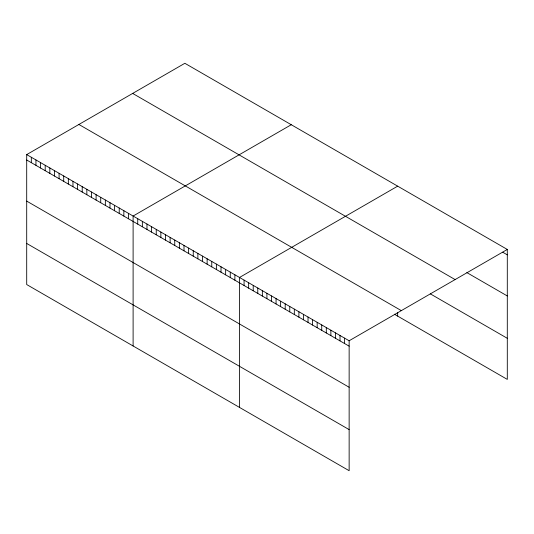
<?xml version="1.0" encoding="UTF-8"?>
<svg xmlns="http://www.w3.org/2000/svg" width="534" height="534" viewBox="0 0 534 534"><rect width="100%" height="100%" fill="white"/><g stroke="black" fill="none" stroke-linecap="round" stroke-linejoin="round"><path stroke-width="0.8" d="M26.7 154.6L349.143 340.759L349.143 470.708L26.7 284.549L26.7 154.6L184.857 63.292L507.3 249.451L507.3 379.4L394.366 314.199M291.264 124.722L133.106 216.03L133.106 345.985M397.67 186.159L239.512 277.466L239.512 407.415M349.143 340.759L507.3 249.451M502.734 252.222L507.3 254.858M466.843 272.594L507.3 295.956M132.666 93.423L455.108 279.582M430.297 293.84L507.3 338.302M78.892 124.469L401.334 310.628M26.7 160.006L349.143 346.166M26.7 201.104L349.143 387.263M26.7 243.451L349.143 429.61M397.67 312.437L397.67 316.108M344.577 338.122L344.577 343.529M340.011 335.486L340.011 340.892M335.439 332.849L335.439 338.256M330.873 330.212L330.873 335.619M326.307 327.576L326.307 332.982M321.735 324.939L321.735 330.339M317.169 322.302L317.169 327.702M312.604 319.666L312.604 325.066M308.031 317.022L308.031 322.429M303.466 314.386L303.466 319.793M298.9 311.749L298.9 317.156M294.327 309.113L294.327 314.519M289.762 306.476L289.762 311.883M285.196 303.839L285.196 309.246M280.624 301.203L280.624 306.609M276.058 298.566L276.058 303.966M271.492 295.929L271.492 301.33M266.92 293.293L266.92 298.693M262.354 290.65L262.354 296.056M257.782 288.013L257.782 293.42M253.216 285.376L253.216 290.783M248.65 282.74L248.65 288.146M244.078 280.103L244.078 285.51M234.887 274.796L234.887 280.203M230.261 272.126L230.261 277.526M225.635 269.456L225.635 274.856M221.009 266.78L221.009 272.186M216.383 264.11L216.383 269.516M211.758 261.44L211.758 266.846M207.132 258.77L207.132 264.176M202.499 256.1L202.499 261.5M197.874 253.43L197.874 258.83M193.248 250.753L193.248 256.16M188.622 248.083L188.622 253.49M183.996 245.413L183.996 250.82M179.371 242.743L179.371 248.15M174.745 240.073L174.745 245.48M170.119 237.403L170.119 242.803M165.493 234.733L165.493 240.133M160.868 232.056L160.868 237.463M156.242 229.386L156.242 234.793M151.609 226.716L151.609 232.123M146.983 224.046L146.983 229.453M142.358 221.376L142.358 226.776M137.732 218.706L137.732 224.106M128.48 213.36L128.48 218.766M123.855 210.69L123.855 216.096M119.229 208.02L119.229 213.426M114.603 205.35L114.603 210.756M109.977 202.68L109.977 208.08M105.352 200.01L105.352 205.41M100.719 197.333L100.719 202.74M96.093 194.663L96.093 200.07M91.468 191.993L91.468 197.4M86.842 189.323L86.842 194.73M82.216 186.653L82.216 192.06M77.59 183.983L77.59 189.383M72.964 181.313L72.964 186.713M68.339 178.636L68.339 184.043M63.713 175.966L63.713 181.373M59.087 173.296L59.087 178.703M54.461 170.626L54.461 176.033M49.829 167.956L49.829 173.356M45.203 165.286L45.203 170.686M40.577 162.61L40.577 168.016M35.952 159.94L35.952 165.346M31.326 157.27L31.326 162.676"/></g></svg>
